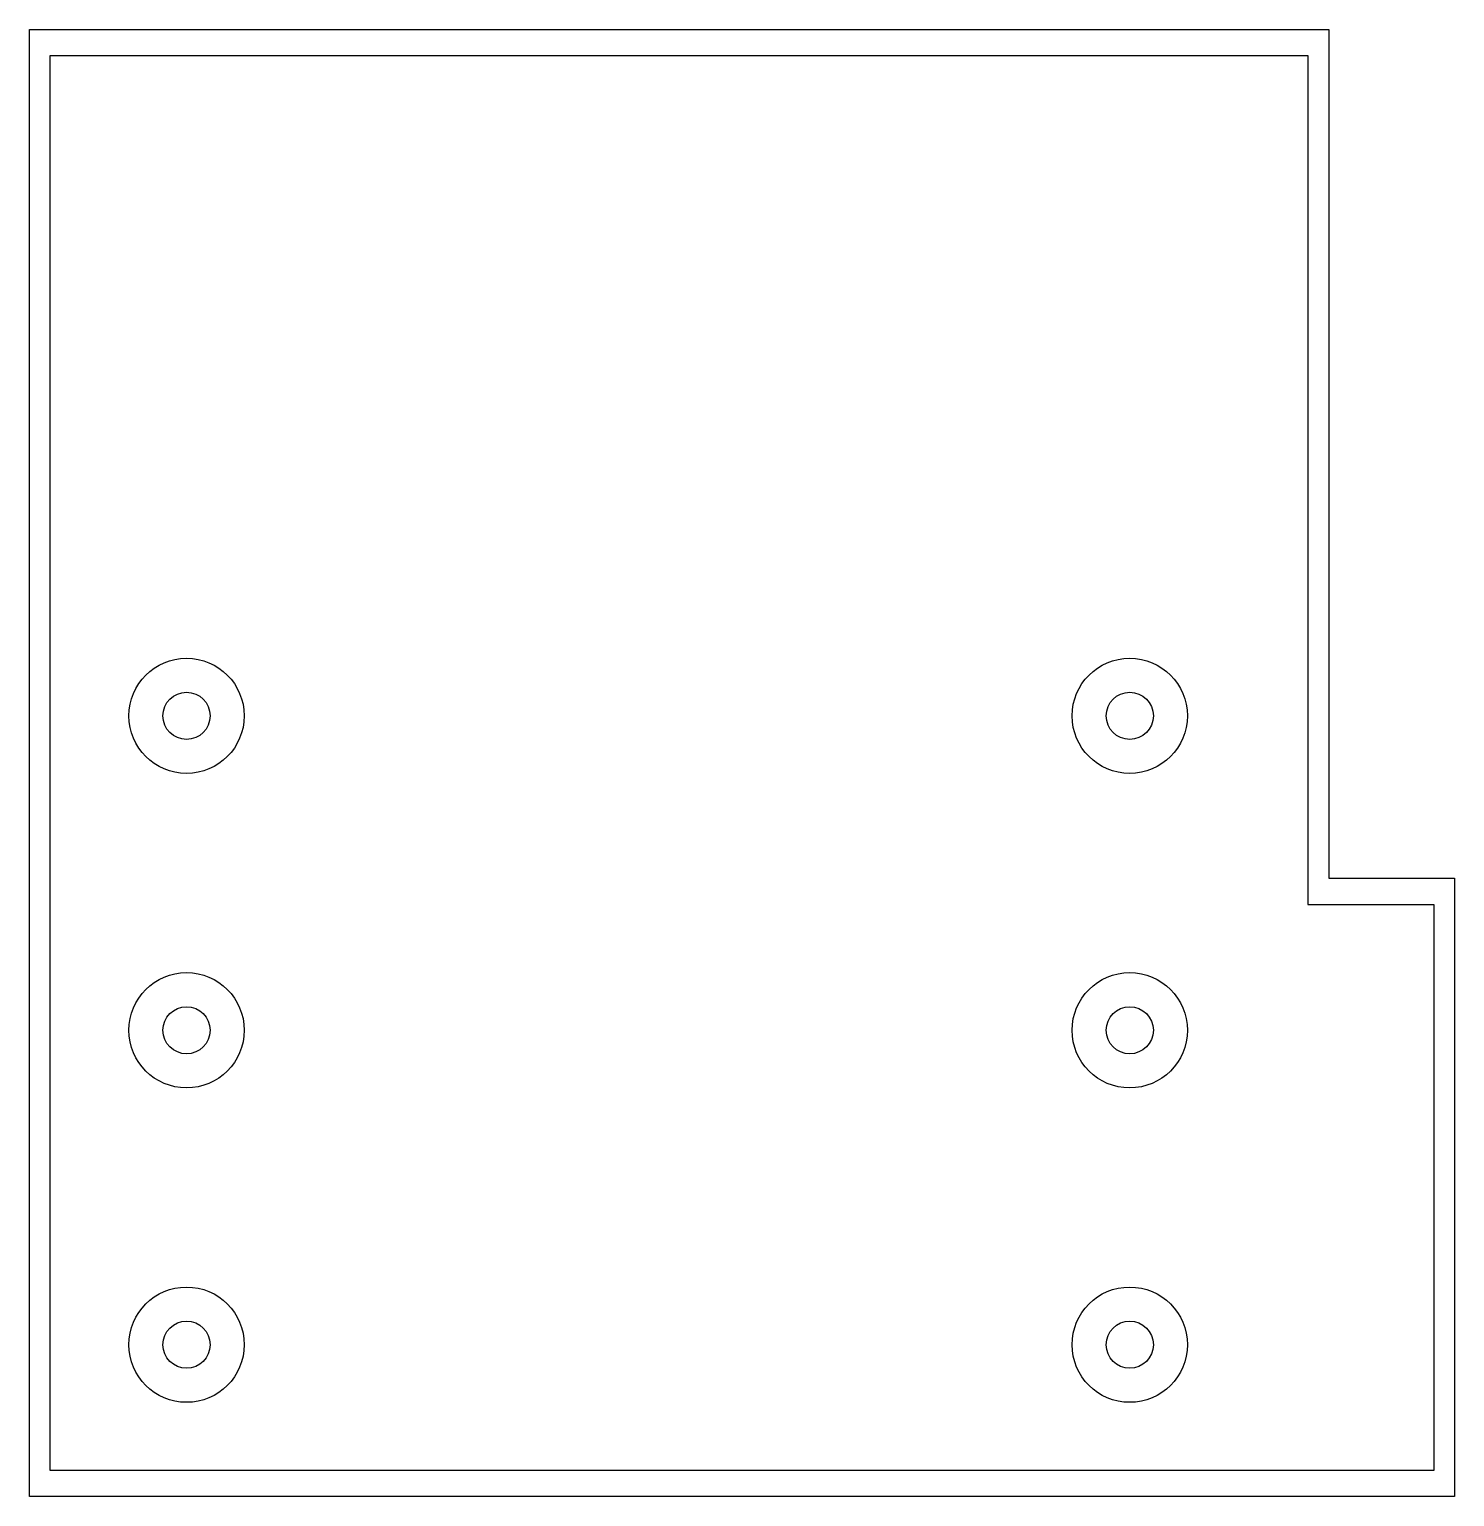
# Model space of a CAD drawing. Header units: millimetres. Extents: x 0 to 136, y -30 to 110.
import ezdxf

# ---------------------------------------------------------------- set-up
doc = ezdxf.new("R2010")
doc.units = ezdxf.units.MM
doc.layers.add('Shape2DView', color=7, linetype='CONTINUOUS')

msp = doc.modelspace()

# ---------------------------------------------------------------- linework, layer by layer
at = {"layer": 'Shape2DView'}
for p, q in [((0, 110.5), (124, 110.5)), ((0, -29.5), (0, 110.5)), ((124, 110.5), (124, 29.5)), ((2, 108), (122, 108)), ((2, -27), (2, 108)), ((122, 108), (122, 27)), ((124, 29.5), (136, 29.5)), ((136, 29.5), (136, -29.5)), ((122, 27), (134, 27)), ((134, 27), (134, -27)), ((134, -27), (2, -27)), ((136, -29.5), (0, -29.5))]:
    msp.add_line(p, q, dxfattribs=at)
for centre, radius in [((15, 45), 5.5), ((105, 45), 5.5), ((15, 45), 2.25), ((105, 45), 2.25), ((15, 15), 5.5), ((105, 15), 5.5), ((15, 15), 2.25), ((105, 15), 2.25), ((15, -15), 5.5), ((105, -15), 5.5), ((15, -15), 2.25), ((105, -15), 2.25)]:
    msp.add_circle(centre, radius, dxfattribs=at)

doc.saveas('drawing.dxf')
